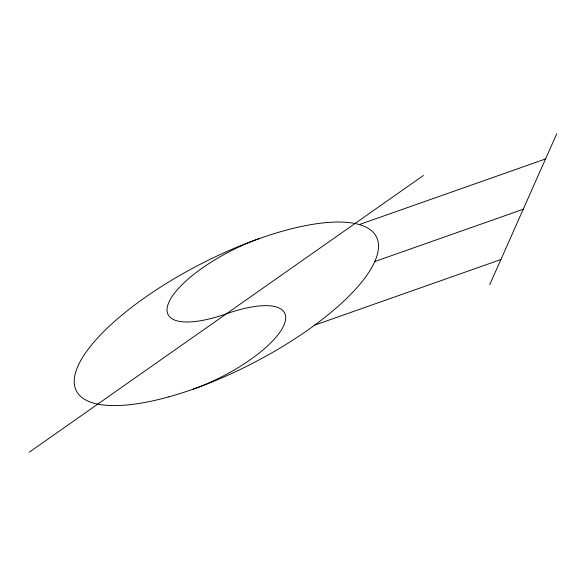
<?xml version="1.0" encoding="UTF-8"?>
<svg xmlns="http://www.w3.org/2000/svg" width="586" height="586" viewBox="0 0 586 586"><rect width="100%" height="100%" fill="white"/><g stroke="black" fill="none" stroke-linecap="round" stroke-linejoin="round"><path stroke-width="0.88" d="M489.735 284.693L556.7 133.82M29.3 452.18L423.436 175.463M360.009 224.321L545.537 158.967M374.791 261.539L523.217 209.261M314.675 325.142L500.898 259.547M192.889 389.25A84.311 28.003 -27.2 0 0 283.836 325.398A84.311 28.003 -27.2 0 0 226.372 313.818A84.318 28.003 -27.2 0 1 168.9 302.244A84.318 28.003 -27.2 0 1 259.854 238.385M168.739 396.876A168.629 56.014 -27.2 0 0 377.135 238.473A168.629 56.014 -27.2 0 0 133.234 306.104A168.629 56.014 -27.2 0 0 168.739 396.876"/></g></svg>
